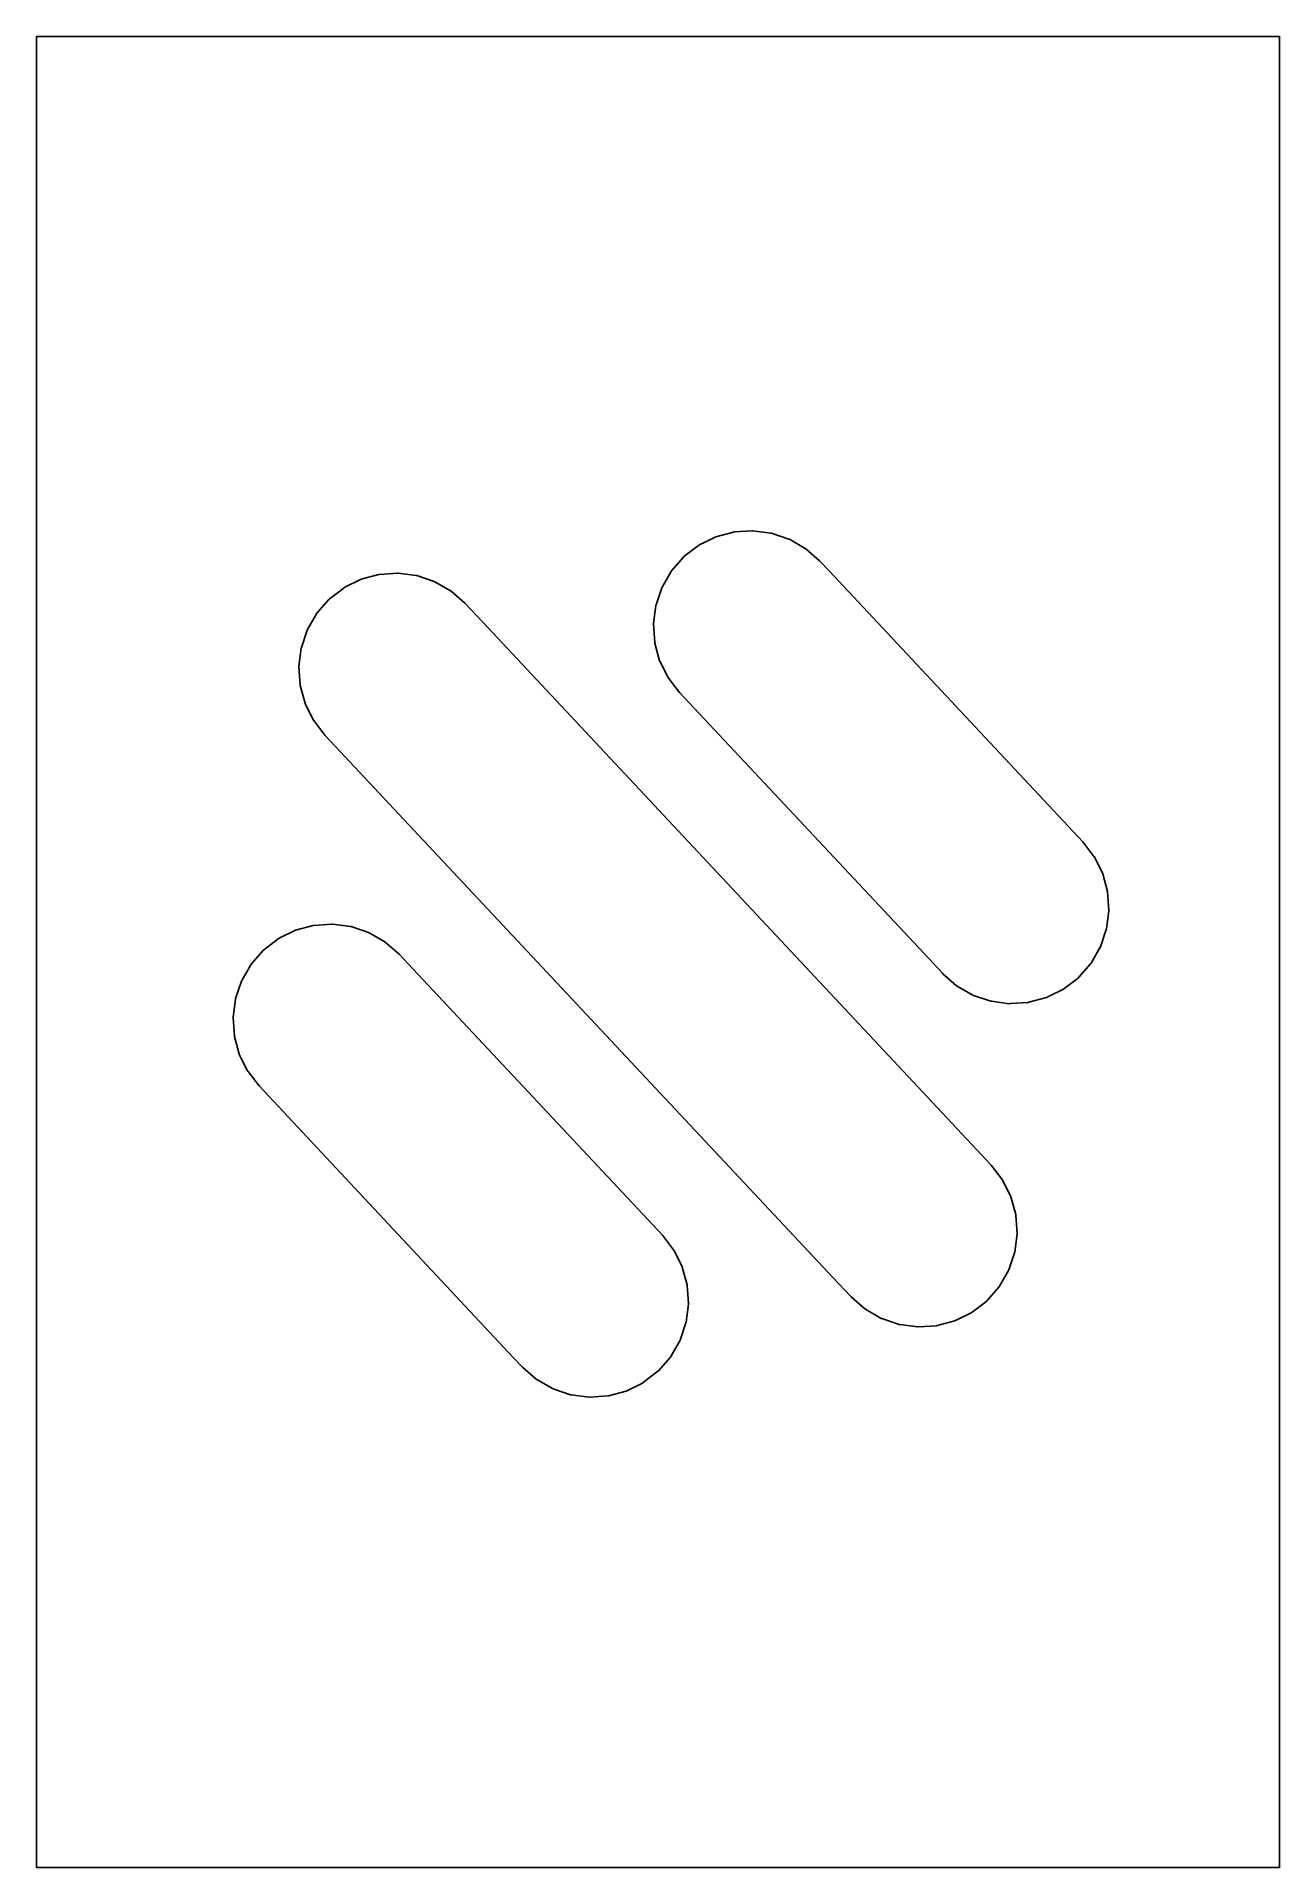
# Model space of a CAD drawing. Header units: metres. Extents: x -18.5 to 13.8, y -1.1 to 46.5.
import ezdxf

# ---------------------------------------------------------------- set-up
doc = ezdxf.new("R2010")
doc.units = ezdxf.units.M

msp = doc.modelspace()

# ---------------------------------------------------------------- linework, layer by layer
for p, q in [((-17.978, 46.5), (-18.55, 46.5)), ((-18.55, 46.5), (-18.55, 45.651)), ((-16.698, 46.5), (-17.978, 46.5)), ((-13.289, 46.5), (-16.698, 46.5)), ((-13.128, 46.5), (-13.289, 46.5)), ((-13.289, 46.5), (-13.289, 46.5)), ((-12.914, 46.5), (-13.128, 46.5)), ((-12.66, 46.5), (-12.914, 46.5)), ((-12.385, 46.5), (-12.66, 46.5)), ((-12.113, 46.5), (-12.385, 46.5)), ((-11.873, 46.5), (-12.113, 46.5)), ((-11.686, 46.5), (-11.873, 46.5)), ((-11.569, 46.5), (-11.686, 46.5)), ((-0.405, 46.5), (-11.569, 46.5)), ((0.198, 46.5), (-0.405, 46.5)), ((10.808, 46.5), (0.198, 46.5)), ((10.883, 46.5), (10.808, 46.5)), ((11.026, 46.5), (10.883, 46.5)), ((11.226, 46.5), (11.026, 46.5)), ((11.467, 46.5), (11.226, 46.5)), ((11.725, 46.5), (11.467, 46.5)), ((11.975, 46.5), (11.725, 46.5)), ((12.194, 46.5), (11.975, 46.5)), ((12.368, 46.5), (12.194, 46.5)), ((12.487, 46.5), (12.368, 46.5)), ((13.75, 46.5), (12.487, 46.5)), ((13.75, 43.137), (13.75, 46.5)), ((-18.55, 45.651), (-18.55, 45.607)), ((-18.55, 45.607), (-18.55, 45.514)), ((-18.55, 45.514), (-18.55, 45.376)), ((-18.55, 45.376), (-18.55, 45.199)), ((-18.55, 45.199), (-18.55, 42.146)), ((13.75, 41.016), (13.75, 43.137)), ((-18.55, 42.146), (-18.55, 42.069)), ((-18.55, 42.069), (-18.55, 41.974)), ((-18.55, 41.974), (-18.55, 40.394)), ((13.75, 11.907), (13.75, 41.016)), ((-18.55, 40.394), (-18.55, 40.347)), ((-18.55, 40.347), (-18.55, 40.296)), ((-18.55, 40.296), (-18.55, 40.247)), ((-18.55, 40.247), (-18.55, 40.203)), ((-18.55, 40.203), (-18.55, 40.057)), ((-18.55, 40.057), (-18.55, 38.814)), ((-18.55, 38.814), (-18.55, 38.547)), ((-18.55, 38.547), (-18.55, 37.789)), ((-18.55, 37.789), (-18.55, 7.314)), ((-0.912, 33.487), (-1.337, 33.278)), ((-0.897, 33.494), (-0.912, 33.487)), ((-0.439, 33.617), (-0.897, 33.494)), ((-0.424, 33.621), (-0.439, 33.617)), ((0.049, 33.652), (-0.424, 33.621)), ((0.065, 33.653), (0.049, 33.652)), ((0.535, 33.591), (0.065, 33.653)), ((0.551, 33.589), (0.535, 33.591)), ((1, 33.437), (0.551, 33.589)), ((1.015, 33.431), (1, 33.437)), ((1.426, 33.195), (1.015, 33.431)), ((-1.736, 32.967), (-2.049, 32.611)), ((-1.725, 32.98), (-1.736, 32.967)), ((-1.35, 33.268), (-1.725, 32.98)), ((-1.337, 33.278), (-1.35, 33.268)), ((1.44, 33.186), (1.426, 33.195)), ((1.796, 32.874), (1.44, 33.186)), ((1.808, 32.863), (1.796, 32.874)), ((2.036, 32.62), (1.808, 32.863)), ((-10.129, 32.383), (-10.554, 32.173)), ((-10.115, 32.39), (-10.129, 32.383)), ((-9.657, 32.512), (-10.115, 32.39)), ((-9.641, 32.517), (-9.657, 32.512)), ((-9.168, 32.548), (-9.641, 32.517)), ((-9.152, 32.549), (-9.168, 32.548)), ((-8.682, 32.487), (-9.152, 32.549)), ((-8.666, 32.485), (-8.682, 32.487)), ((-8.218, 32.332), (-8.666, 32.485)), ((-2.057, 32.597), (-2.294, 32.187)), ((-2.049, 32.611), (-2.057, 32.597)), ((8.643, 25.563), (2.036, 32.62)), ((-10.567, 32.163), (-10.943, 31.875)), ((-10.554, 32.173), (-10.567, 32.163)), ((-8.202, 32.327), (-8.218, 32.332)), ((-7.792, 32.09), (-8.202, 32.327)), ((-7.778, 32.082), (-7.792, 32.09)), ((-7.422, 31.769), (-7.778, 32.082)), ((-2.299, 32.171), (-2.451, 31.723)), ((-2.294, 32.187), (-2.299, 32.171)), ((-11.274, 31.492), (-11.511, 31.082)), ((-11.266, 31.507), (-11.274, 31.492)), ((-10.954, 31.863), (-11.266, 31.507)), ((-10.943, 31.875), (-10.954, 31.863)), ((-7.409, 31.759), (-7.422, 31.769)), ((-6.954, 31.272), (-7.409, 31.759)), ((-2.454, 31.707), (-2.515, 31.237)), ((-2.451, 31.723), (-2.454, 31.707)), ((-11.517, 31.067), (-11.669, 30.618)), ((-11.511, 31.082), (-11.517, 31.067)), ((6.259, 17.159), (-6.954, 31.272)), ((-2.515, 31.237), (-2.514, 31.221)), ((-2.514, 31.221), (-2.484, 30.748)), ((-11.671, 30.602), (-11.733, 30.132)), ((-11.669, 30.618), (-11.671, 30.602)), ((-2.484, 30.748), (-2.479, 30.732)), ((-2.479, 30.732), (-2.357, 30.274)), ((-11.733, 30.132), (-11.732, 30.116)), ((-11.732, 30.116), (-11.701, 29.643)), ((-2.357, 30.274), (-2.35, 30.26)), ((-2.35, 30.26), (-2.14, 29.835)), ((-11.701, 29.643), (-11.697, 29.627)), ((-11.697, 29.627), (-11.574, 29.17)), ((-2.14, 29.835), (-2.13, 29.822)), ((-2.13, 29.822), (-1.842, 29.446)), ((-11.574, 29.17), (-11.567, 29.155)), ((-11.567, 29.155), (-11.358, 28.73)), ((-1.842, 29.446), (4.765, 22.389)), ((-11.358, 28.73), (-11.348, 28.717)), ((-11.348, 28.717), (-11.059, 28.341)), ((-11.059, 28.341), (2.154, 14.228)), ((8.931, 25.187), (8.643, 25.563)), ((8.941, 25.174), (8.931, 25.187)), ((9.15, 24.749), (8.941, 25.174)), ((9.158, 24.735), (9.15, 24.749)), ((9.28, 24.277), (9.158, 24.735)), ((9.284, 24.261), (9.28, 24.277)), ((9.315, 23.789), (9.284, 24.261)), ((-11.823, 23.265), (-11.366, 23.387)), ((-11.366, 23.387), (-11.35, 23.392)), ((-11.35, 23.392), (-10.877, 23.423)), ((-10.877, 23.423), (-10.861, 23.424)), ((-10.861, 23.424), (-10.391, 23.362)), ((-10.391, 23.362), (-10.375, 23.36)), ((-10.375, 23.36), (-9.926, 23.207)), ((9.254, 23.303), (9.316, 23.772)), ((9.316, 23.772), (9.315, 23.789)), ((-12.652, 22.75), (-12.276, 23.038)), ((-12.276, 23.038), (-12.263, 23.048)), ((-12.263, 23.048), (-11.838, 23.258)), ((-11.838, 23.258), (-11.823, 23.265)), ((-9.926, 23.207), (-9.911, 23.202)), ((-9.911, 23.202), (-9.501, 22.965)), ((-9.501, 22.965), (-9.487, 22.957)), ((-9.487, 22.957), (-9.13, 22.644)), ((9.1, 22.838), (9.252, 23.286)), ((9.252, 23.286), (9.254, 23.303)), ((-12.983, 22.367), (-12.975, 22.382)), ((-12.975, 22.382), (-12.662, 22.738)), ((-12.662, 22.738), (-12.652, 22.75)), ((-9.13, 22.644), (-9.118, 22.634)), ((-9.118, 22.634), (-8.891, 22.391)), ((-8.891, 22.391), (-2.284, 15.334)), ((4.765, 22.389), (4.993, 22.146)), ((8.537, 22.042), (8.849, 22.398)), ((8.849, 22.398), (8.858, 22.412)), ((8.858, 22.412), (9.095, 22.822)), ((8.858, 22.412), (8.858, 22.412)), ((9.095, 22.822), (9.1, 22.838)), ((-13.378, 21.493), (-13.225, 21.942)), ((-13.225, 21.942), (-13.22, 21.957)), ((-13.22, 21.957), (-12.983, 22.367)), ((4.993, 22.146), (5.005, 22.135)), ((5.005, 22.135), (5.361, 21.823)), ((8.15, 21.741), (8.526, 22.03)), ((8.526, 22.03), (8.537, 22.042)), ((-13.442, 21.007), (-13.38, 21.477)), ((-13.38, 21.477), (-13.378, 21.493)), ((5.361, 21.823), (5.375, 21.815)), ((5.375, 21.815), (5.785, 21.578)), ((5.785, 21.578), (5.801, 21.572)), ((5.801, 21.572), (6.249, 21.42)), ((7.24, 21.392), (7.698, 21.515)), ((7.698, 21.515), (7.712, 21.522)), ((7.712, 21.522), (8.137, 21.731)), ((8.137, 21.731), (8.15, 21.741)), ((-13.441, 20.991), (-13.442, 21.007)), ((-13.41, 20.518), (-13.441, 20.991)), ((6.249, 21.42), (6.266, 21.418)), ((6.266, 21.418), (6.735, 21.356)), ((6.735, 21.356), (6.752, 21.357)), ((6.752, 21.357), (7.224, 21.388)), ((7.224, 21.388), (7.24, 21.392)), ((-13.406, 20.502), (-13.41, 20.518)), ((-13.283, 20.045), (-13.406, 20.502)), ((-13.276, 20.03), (-13.283, 20.045)), ((-13.066, 19.605), (-13.276, 20.03)), ((-13.056, 19.592), (-13.066, 19.605)), ((-12.768, 19.216), (-13.056, 19.592)), ((-6.161, 12.159), (-12.768, 19.216)), ((6.548, 16.783), (6.259, 17.159)), ((6.558, 16.77), (6.548, 16.783)), ((6.767, 16.345), (6.558, 16.77)), ((6.774, 16.33), (6.767, 16.345)), ((6.897, 15.873), (6.774, 16.33)), ((6.901, 15.857), (6.897, 15.873)), ((6.932, 15.384), (6.901, 15.857)), ((-2.284, 15.334), (-1.995, 14.958)), ((6.871, 14.898), (6.933, 15.368)), ((6.933, 15.368), (6.932, 15.384)), ((-1.995, 14.958), (-1.985, 14.945)), ((-1.985, 14.945), (-1.776, 14.52)), ((6.717, 14.433), (6.869, 14.882)), ((6.869, 14.882), (6.871, 14.898)), ((-1.776, 14.52), (-1.769, 14.505)), ((-1.769, 14.505), (-1.646, 14.048)), ((6.474, 14.008), (6.711, 14.418)), ((6.711, 14.418), (6.717, 14.433)), ((-1.646, 14.048), (-1.642, 14.032)), ((-1.642, 14.032), (-1.611, 13.559)), ((2.154, 14.228), (2.609, 13.741)), ((6.154, 13.637), (6.466, 13.993)), ((6.466, 13.993), (6.474, 14.008)), ((-1.61, 13.543), (-1.672, 13.073)), ((-1.611, 13.559), (-1.61, 13.543)), ((2.609, 13.741), (2.622, 13.731)), ((2.622, 13.731), (2.978, 13.418)), ((2.978, 13.418), (2.992, 13.41)), ((2.992, 13.41), (3.402, 13.173)), ((5.754, 13.327), (5.767, 13.337)), ((5.767, 13.337), (6.143, 13.625)), ((6.143, 13.625), (6.154, 13.637)), ((-1.674, 13.057), (-1.826, 12.608)), ((-1.672, 13.073), (-1.674, 13.057)), ((-1.674, 13.057), (-1.674, 13.057)), ((3.402, 13.173), (3.418, 13.168)), ((3.402, 13.173), (3.402, 13.173)), ((3.418, 13.168), (3.866, 13.015)), ((3.866, 13.015), (3.882, 13.013)), ((3.882, 13.013), (4.352, 12.951)), ((4.352, 12.951), (4.368, 12.952)), ((4.368, 12.952), (4.841, 12.983)), ((4.841, 12.983), (4.857, 12.988)), ((4.857, 12.988), (5.315, 13.11)), ((5.315, 13.11), (5.329, 13.117)), ((5.329, 13.117), (5.754, 13.327)), ((-1.832, 12.593), (-2.069, 12.183)), ((-1.826, 12.608), (-1.832, 12.593)), ((-5.934, 11.916), (-6.161, 12.159)), ((-5.921, 11.906), (-5.934, 11.916)), ((-5.565, 11.593), (-5.921, 11.906)), ((-2.077, 12.168), (-2.389, 11.812)), ((-2.069, 12.183), (-2.077, 12.168)), ((13.75, 4.469), (13.75, 11.907)), ((-5.551, 11.585), (-5.565, 11.593)), ((-5.141, 11.348), (-5.551, 11.585)), ((-2.789, 11.502), (-3.214, 11.292)), ((-2.776, 11.512), (-2.789, 11.502)), ((-2.4, 11.8), (-2.776, 11.512)), ((-2.389, 11.812), (-2.4, 11.8)), ((-5.125, 11.343), (-5.141, 11.348)), ((-4.677, 11.19), (-5.125, 11.343)), ((-4.661, 11.188), (-4.677, 11.19)), ((-4.191, 11.126), (-4.661, 11.188)), ((-4.175, 11.127), (-4.191, 11.126)), ((-3.702, 11.158), (-4.175, 11.127)), ((-3.686, 11.163), (-3.702, 11.158)), ((-3.228, 11.285), (-3.686, 11.163)), ((-3.214, 11.292), (-3.228, 11.285)), ((-18.55, 7.314), (-18.55, 6.428)), ((-18.55, 6.428), (-18.55, 5.563)), ((-18.55, 5.563), (-18.55, 5.189)), ((-18.55, 5.189), (-18.55, 5.144)), ((-18.55, 5.144), (-18.55, 3.608)), ((13.75, 2.33), (13.75, 4.469)), ((-18.55, 3.608), (-18.55, 3.519)), ((-18.55, 3.519), (-18.55, 3.449)), ((-18.55, 3.449), (-18.55, 0.423)), ((13.75, -1.1), (13.75, 2.33)), ((-18.55, 0.423), (-18.55, 0.258)), ((-18.55, 0.258), (-18.55, 0.135)), ((-18.55, 0.135), (-18.55, 0.06)), ((-18.55, 0.06), (-18.55, -0.651)), ((-18.55, -0.651), (-18.55, -0.696)), ((-18.55, -0.696), (-18.55, -0.71)), ((-18.55, -0.71), (-18.55, -1.1)), ((-18.55, -1.1), (-16.698, -1.1)), ((-16.698, -1.1), (-13.289, -1.1)), ((-13.289, -1.1), (-13.128, -1.1)), ((-13.128, -1.1), (-12.914, -1.1)), ((-12.914, -1.1), (-12.66, -1.1)), ((-12.66, -1.1), (-12.385, -1.1)), ((-12.385, -1.1), (-12.113, -1.1)), ((-12.113, -1.1), (-11.873, -1.1)), ((-11.873, -1.1), (-11.686, -1.1)), ((-11.686, -1.1), (-11.569, -1.1)), ((-11.569, -1.1), (-0.405, -1.1)), ((-0.405, -1.1), (0.198, -1.1)), ((0.198, -1.1), (10.808, -1.1)), ((10.808, -1.1), (10.883, -1.1)), ((10.883, -1.1), (11.026, -1.1)), ((11.026, -1.1), (11.226, -1.1)), ((11.226, -1.1), (11.467, -1.1)), ((11.467, -1.1), (11.725, -1.1)), ((11.725, -1.1), (11.975, -1.1)), ((11.975, -1.1), (12.194, -1.1)), ((12.194, -1.1), (12.368, -1.1)), ((12.368, -1.1), (12.487, -1.1)), ((12.487, -1.1), (13.75, -1.1))]:
    msp.add_line(p, q)

doc.saveas('drawing.dxf')
